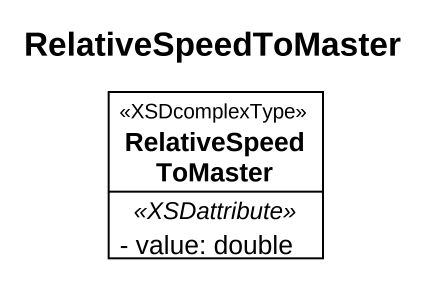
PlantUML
@startuml
title RelativeSpeedToMaster
hide circle
hide empty members
skinparam classAttributeIconSize 0
class RelativeSpeedToMaster <<XSDcomplexType>> {
  .. <<XSDattribute>> ..
  - value: double
}
@enduml
